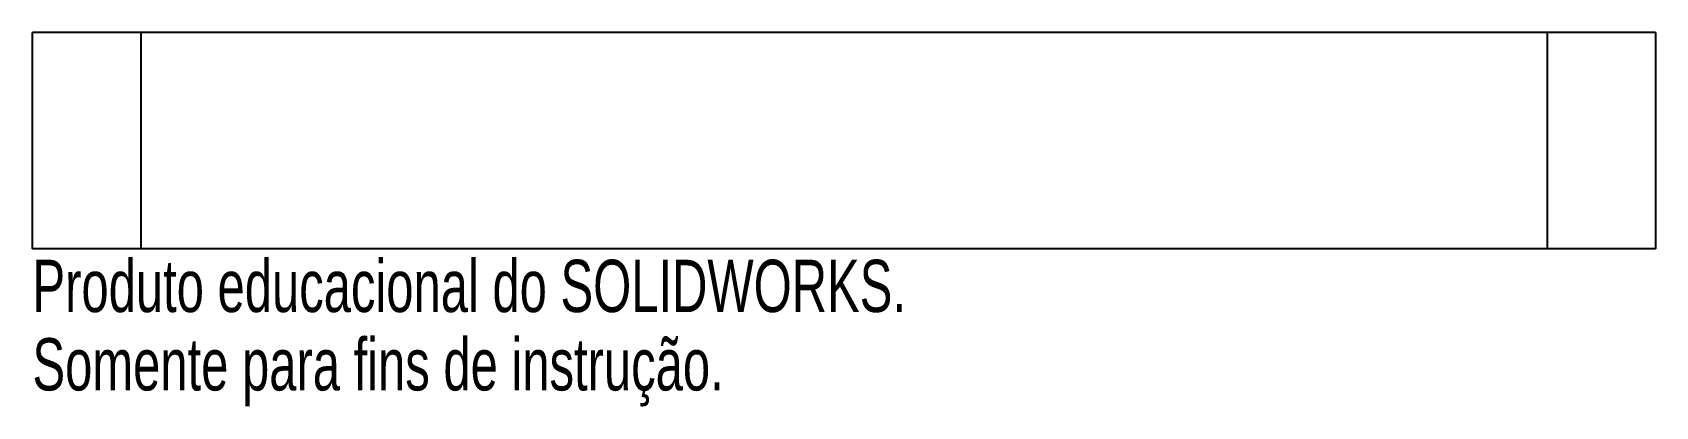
# Paper-space layout '_Esquerda' of a CAD drawing. Header units: millimetres. Extents: x -75 to 75, y -20 to 15.
import ezdxf

# ---------------------------------------------------------------- set-up
doc = ezdxf.new("R2010")
doc.units = ezdxf.units.MM
doc.styles.add('SLDTEXTSTYLE0', font='TXT', dxfattribs={"width": 0.7})

psp = doc.layouts.new('_Esquerda')

# ---------------------------------------------------------------- linework, layer by layer
at = {"color": 7, "linetype": 'Continuous', "lineweight": 25}
for p, q in [((-75, -5), (-75, 15)), ((75, 15), (-75, 15)), ((-65, 15), (-65, -5)), ((65, -5), (65, 15)), ((75, 15), (75, -5)), ((75, -5), (-75, -5))]:
    psp.add_line(p, q, dxfattribs=at)

# ---------------------------------------------------------------- texts
at = {"color": 7, "linetype": 'Continuous', "char_height": 4.8336, "attachment_point": 1, "style": 'SLDTEXTSTYLE0'}
for s, insert in [('Produto educacional do SOLIDWORKS.', (-75, -6.02)), ('Somente para fins de instrução.', (-75, -13.27))]:
    psp.add_mtext(s, dxfattribs=dict(at, insert=insert))

doc.saveas('drawing.dxf')
